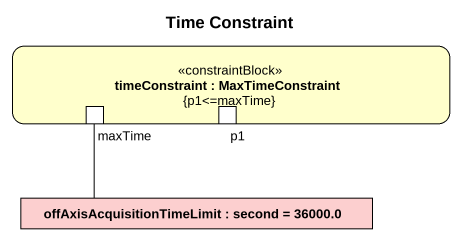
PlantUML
@startuml
title Time Constraint
rectangle "timeConstraint : MaxTimeConstraint\n{p1<=maxTime}" as timeConstraint <<constraintBlock>> {
  port maxTime
  port p1
}
rectangle "offAxisAcquisitionTimeLimit : second = 36000.0" as offAxisAcquisitionTimeLimit #FCCFCF
maxTime -- offAxisAcquisitionTimeLimit
@enduml
